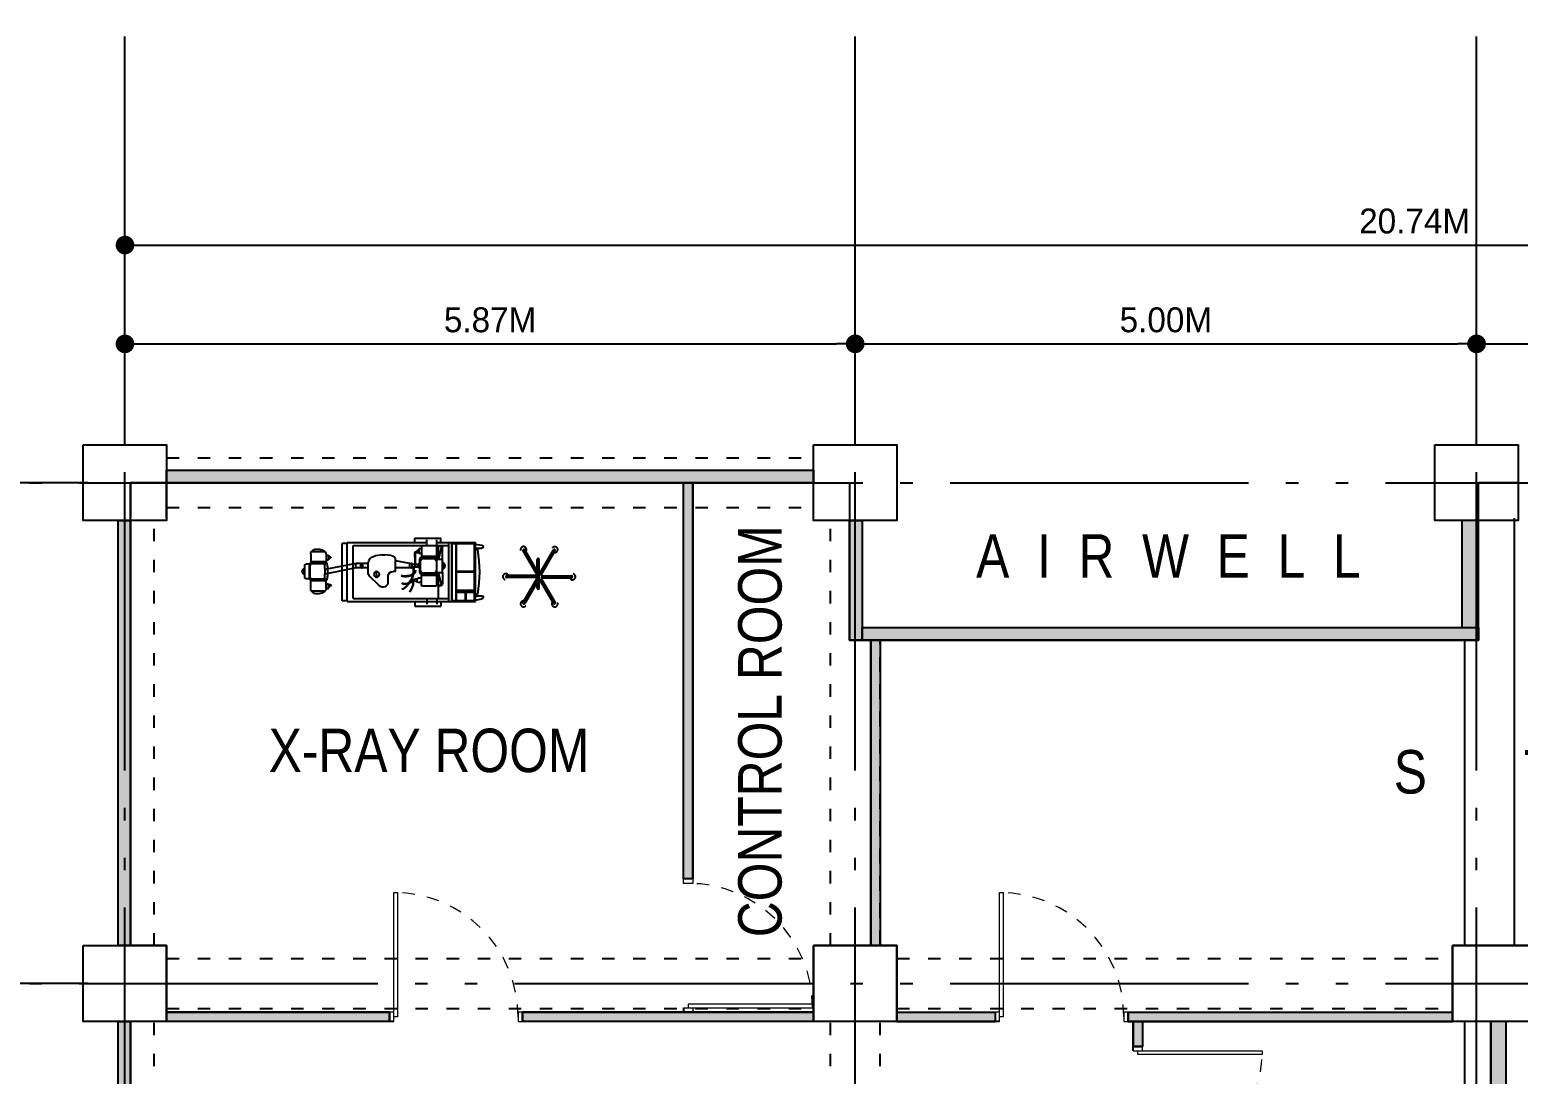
# Model space of a CAD drawing. Header units: metres. Extents: x 1770 to 2101, y 1850 to 1943.
# Drawn here: x 1782.74 to 1794.7, y 1890.63 to 1899.02 of the extents above; entities that cross this region are included whole.
import ezdxf

# ---------------------------------------------------------------- set-up
doc = ezdxf.new("R2010")
doc.units = ezdxf.units.M
for name, pattern in [('ACAD_ISO02W100', [15, 12, -3]), ('ACAD_ISO05W100', [33, 24, -3, 0, -3, 0, -3]), ('ACAD_ISO07W100', [3, 0, -3]), ('DASHED2', [0.375, 0.25, -0.125]), ('DOT2', [0.125, 0, -0.125])]:
    doc.linetypes.add(name, pattern=pattern)
for name, color, linetype in [('AR-DIM 1', 7, 'Continuous'), ('COLUMN AND BEAMS', 160, 'Continuous'), ('furn', 7, 'Continuous'), ('LOLLIPOP', 80, 'ACAD_ISO05W100'), ('WALLS', 30, 'Continuous')]:
    doc.layers.add(name, color=color, linetype=linetype)
doc.layers.add('DOOR', color=210, linetype='Continuous', lineweight=15)
doc.styles.get("Standard").update_dxf_attribs({"font": 'arial.ttf'})
doc.styles.add('style2', font='bahnschrift.ttf')
doc.dimstyles.new('Copy of 100', dxfattribs={"dimtxt": 0.2, "dimasz": 0.15, "dimexe": 0.18, "dimexo": 0.3, "dimgap": 0.09, "dimtad": 1, "dimzin": 0, "dimdsep": 46, "dimtxsty": 'style2', "dimblk": 'DOT', "dimcen": 0.09, "dimclrd": 256, "dimclre": 256, "dimclrt": 256, "dimadec": 0, "dimazin": 0, "dimtfac": 1, "dimtofl": 0, "dimtmove": 0, "dimatfit": 3, "dimldrblk": 'OBLIQUE', "dimfxl": 1, "dimtolj": 1, "dimtzin": 0, "dimarcsym": 0})

# ---------------------------------------------------------------- blocks, each defined once
blk = doc.blocks.new('H-XR10')
for p, q in [((-0.649, 0.302), (-0.649, 0.342)), ((-0.649, 0.342), (-0.389, 0.342)), ((-0.529, 0.267), (-0.529, 0.322)), ((-0.429, 0.267), (-0.429, 0.322)), ((-0.389, 0.302), (-0.389, 0.342)), ((-1.378, 0.288), (-1.378, -0.288)), ((-1.328, 0.297), (-1.328, -0.297)), ((-1.328, 0.297), (-0.039, 0.297)), ((-1.268, 0.267), (-1.268, -0.267)), ((-1.268, 0.267), (-0.308, 0.267)), ((-0.412, 0.267), (-0.412, 0.003)), ((-0.308, 0.297), (-0.308, -0.297)), ((-0.278, 0.297), (-0.278, -0.297)), ((-0.273, 0.286), (-0.273, -0.286)), ((-0.273, 0.286), (-0.235, 0.286)), ((-0.235, 0.286), (-0.235, -0.286)), ((-0.231, 0.286), (-0.143, 0.286)), ((-0.231, 0.286), (-0.231, 0.181)), ((-0.231, 0.202), (-0.231, -0.001)), ((-0.231, 0.202), (-0.049, 0.202)), ((-0.231, 0.181), (-0.143, 0.181)), ((-0.143, 0.181), (-0.143, 0.286)), ((-0.137, 0.181), (-0.137, 0.286)), ((-0.137, 0.286), (-0.049, 0.286)), ((-0.137, 0.181), (-0.049, 0.181)), ((-0.049, 0.286), (-0.049, 0.181)), ((-0.049, 0.202), (-0.049, -0.001)), ((-0.039, 0.297), (-0.039, -0.297)), ((-0.039, 0.281), (0.023, 0.269)), ((-0.039, 0.239), (0.023, 0.239)), ((-0.02, 0.225), (-0.039, 0.225)), ((-1.118, 0.005), (-1.118, -0.086)), ((-1.008, 0.136), (-1.103, 0.042)), ((-1.03, 0.051), (-1.035, -0.005)), ((-0.919, 0.046), (-0.919, 0.1)), ((-0.627, 0.1), (-0.663, 0.088)), ((-0.627, 0.067), (-0.663, 0.079)), ((-0.627, 0.096), (-0.627, 0.071)), ((-0.583, 0.106), (-0.617, 0.106)), ((-0.583, 0.061), (-0.617, 0.061)), ((-0.592, 0.007), (-0.6, 0.007)), ((-0.6, 0.007), (-0.6, -0.134)), ((-0.592, 0.022), (-0.592, 0.007)), ((-0.592, 0.022), (-0.422, 0.022)), ((-0.592, 0.008), (-0.422, 0.008)), ((-0.583, 0.13), (-0.583, 0.042)), ((-0.573, 0.14), (-0.439, 0.14)), ((-0.573, 0.032), (-0.429, 0.032)), ((-0.573, 0.032), (-0.573, 0.022)), ((-0.429, 0.13), (-0.429, 0.022)), ((-0.429, 0.008), (-0.429, -0.135)), ((-0.429, 0.003), (-0.37, 0.003)), ((-0.412, 0.139), (-0.396, 0.139)), ((-0.412, 0.135), (-0.396, 0.135)), ((-0.383, 0.115), (-0.412, 0.003)), ((-0.37, 0.003), (-0.37, 0.12)), ((-0.37, 0.003), (-0.37, -0.247)), ((-1.118, -0.041), (-1.17, -0.041)), ((-1.118, -0.086), (-1.17, -0.086)), ((-0.843, -0.006), (-0.867, -0.006)), ((-0.843, -0.006), (-0.843, -0.115)), ((-0.7, -0.041), (-0.843, -0.041)), ((-0.7, -0.086), (-0.843, -0.114)), ((-0.7, -0.04), (-0.7, -0.086)), ((-0.675, -0.04), (-0.675, -0.086)), ((-0.65, -0.05), (-0.675, -0.05)), ((-0.65, -0.077), (-0.675, -0.077)), ((-0.615, -0.05), (-0.644, -0.05)), ((-0.615, -0.077), (-0.644, -0.077)), ((-0.6, -0.044), (-0.615, -0.044)), ((-0.615, -0.044), (-0.615, -0.082)), ((-0.6, -0.082), (-0.615, -0.082)), ((-0.592, -0.134), (-0.6, -0.134)), ((-0.592, -0.008), (-0.592, -0.118)), ((-0.592, -0.134), (-0.592, -0.148)), ((-0.592, -0.135), (-0.422, -0.135)), ((-0.592, -0.148), (-0.422, -0.148)), ((-0.573, -0.159), (-0.573, -0.148)), ((-0.429, -0.129), (-0.37, -0.129)), ((-0.429, -0.148), (-0.429, -0.267)), ((-0.412, -0.129), (-0.412, -0.267)), ((-0.383, -0.242), (-0.412, -0.129)), ((-0.348, -0.056), (-0.344, -0.056)), ((-0.348, -0.071), (-0.344, -0.071)), ((-0.344, -0.056), (-0.344, -0.071)), ((-0.231, -0.001), (-0.049, -0.001)), ((-0.231, -0.009), (-0.049, -0.009)), ((-0.231, -0.009), (-0.231, -0.286)), ((-0.049, -0.009), (-0.049, -0.286)), ((-1.328, -0.288), (-1.378, -0.288)), ((-1.328, -0.297), (-0.529, -0.297)), ((-1.268, -0.267), (-0.308, -0.267)), ((-0.972, -0.172), (-1.048, -0.164)), ((-0.885, -0.166), (-0.952, -0.172)), ((-0.644, -0.201), (-0.651, -0.19)), ((-0.635, -0.194), (-0.644, -0.186)), ((-0.607, -0.226), (-0.644, -0.201)), ((-0.607, -0.194), (-0.635, -0.194)), ((-0.607, -0.233), (-0.607, -0.187)), ((-0.583, -0.187), (-0.607, -0.187)), ((-0.583, -0.233), (-0.607, -0.233)), ((-0.583, -0.267), (-0.583, -0.159)), ((-0.583, -0.159), (-0.429, -0.159)), ((-0.529, -0.267), (-0.529, -0.322)), ((-0.429, -0.267), (-0.429, -0.322)), ((-0.429, -0.297), (-0.039, -0.297)), ((-0.412, -0.262), (-0.396, -0.262)), ((-0.412, -0.266), (-0.396, -0.266)), ((-0.273, -0.286), (-0.235, -0.286)), ((-0.231, -0.286), (-0.049, -0.286)), ((-0.02, -0.225), (-0.039, -0.225)), ((-0.039, -0.239), (0.023, -0.239)), ((-0.039, -0.281), (0.023, -0.269)), ((-0.649, -0.302), (-0.649, -0.342)), ((-0.649, -0.342), (-0.389, -0.342)), ((-0.389, -0.302), (-0.389, -0.342))]:
    blk.add_line(p, q)
at = {"color": 9, "linetype": 'DASHED2', "ltscale": 20}
for p, q in [((-1.695, 0.166), (-1.695, 0.079)), ((-1.551, 0.191), (-1.688, 0.191)), ((-1.541, 0.164), (-1.517, 0.164)), ((-1.541, 0.16), (-1.541, 0.089)), ((-1.517, 0.164), (-1.517, 0.118)), ((-1.517, 0.156), (-1.497, 0.142)), ((-1.776, 0.001), (-1.78, 0.001)), ((-1.754, 0.057), (-1.754, -0.069)), ((-1.702, 0.067), (-1.744, 0.067)), ((-1.532, 0.079), (-1.702, 0.079)), ((-1.532, 0.072), (-1.702, 0.072)), ((-1.541, 0.089), (-1.695, 0.089)), ((-1.238, -0.041), (-1.554, 0.021)), ((-1.551, 0.089), (-1.551, 0.079)), ((-1.541, 0.118), (-1.517, 0.118)), ((-1.517, 0.124), (-1.502, 0.124)), ((-1.776, -0.014), (-1.78, -0.014)), ((-1.702, -0.079), (-1.744, -0.079)), ((-1.532, -0.084), (-1.702, -0.084)), ((-1.532, -0.091), (-1.702, -0.091)), ((-1.695, -0.178), (-1.695, -0.091)), ((-1.541, -0.101), (-1.695, -0.101)), ((-1.238, -0.086), (-1.554, -0.024)), ((-1.551, -0.101), (-1.551, -0.091)), ((-1.541, -0.172), (-1.541, -0.101)), ((-1.541, -0.124), (-1.517, -0.124)), ((-1.517, -0.169), (-1.517, -0.124)), ((-1.517, -0.13), (-1.496, -0.142)), ((-1.551, -0.203), (-1.688, -0.203)), ((-1.541, -0.169), (-1.517, -0.169)), ((-1.517, -0.163), (-1.496, -0.151))]:
    blk.add_line(p, q, dxfattribs=at)
at = {"ltscale": 20}
for p, q in [((-1.328, 0.288), (-1.378, 0.288)), ((-1.238, -0.041), (-1.243, -0.063)), ((-1.243, -0.063), (-1.238, -0.086)), ((-1.193, -0.041), (-1.238, -0.041)), ((-1.193, -0.086), (-1.238, -0.086)), ((-1.193, -0.04), (-1.193, -0.086)), ((-1.17, -0.04), (-1.17, -0.086))]:
    blk.add_line(p, q, dxfattribs=at)
at = {"color": 9, "linetype": 'DASHED2', "ltscale": 0.1}
blk.add_line((-1.78, 0.001), (-1.78, -0.014), dxfattribs=at)
at = {"linetype": 'DOT2', "ltscale": 10}
blk.add_lwpolyline([(-0.651, -0.189, 0.00335), (-0.65, -0.017, 0.289016), (-0.667, 0.018, 0.346003), (-0.855, -0.003, 0.233332)], format="xyb", dxfattribs=at)
for points in [[(-0.663, 0.088, 0.151654), (-0.664, 0.088, 0.106973), (-0.665, 0.087, 0.074588), (-0.666, 0.085, 0.06125), (-0.666, 0.083, 0.06125), (-0.666, 0.082, 0.074588), (-0.665, 0.08, 0.106973), (-0.664, 0.079, 0.151654), (-0.663, 0.079, 0.151654)], [(-0.644, -0.186, 0.200553), (-0.645, -0.186, 0.09802), (-0.646, -0.186, 0.055163), (-0.647, -0.186, 0.041981), (-0.648, -0.187, 0.041981), (-0.65, -0.188, 0.055163), (-0.651, -0.188, 0.09802), (-0.651, -0.189, 0.200553), (-0.651, -0.19, 0.200553)], [(-0.651, -0.19, 0.029651), (-0.651, -0.19, 0.09802)]]:
    blk.add_lwpolyline(points, format="xyb")
at = {"color": 9, "linetype": 'DASHED2', "ltscale": 20}
blk.add_lwpolyline([(-1.496, -0.142, -0.151654), (-1.495, -0.142, -0.106973), (-1.494, -0.143, -0.074588), (-1.494, -0.145, -0.06125), (-1.494, -0.147, -0.06125), (-1.494, -0.148, -0.074588), (-1.494, -0.15, -0.106973), (-1.495, -0.151, -0.151654), (-1.496, -0.151, -0.151654)], format="xyb", dxfattribs=at)
for centre, radius in [((-1.033, 0.023), 0.0277), ((-0.592, -0.001), 0.00772), ((-0.437, -0.001), 0.00772), ((-0.592, -0.126), 0.00772), ((-0.437, -0.126), 0.00772), ((-0.357, -0.063), 0.00424)]:
    blk.add_circle(centre, radius)
blk.add_circle((-1.767, -0.005), 0.00424, dxfattribs=at)
for centre, radius, start, end in [((-1.643, 0.166), 0.052, 97.0638, 180), ((-1.63, 0.063), 0.156, 69.3283, 97.0638), ((-1.593, 0.16), 0.052, 0, 69.3283), ((-1.739, -0.006), 0.0384, 113.8547, 246.1453), ((-1.744, 0.057), 0.01, 90, 180), ((-1.196, -0.006), 0.513, 170.3428, 189.6572), ((-1.196, -0.006), 0.506, 170.3428, 189.6572), ((-2.06, -0.006), 0.506, 350.3428, 9.6572), ((-2.039, -0.006), 0.513, 350.3428, 9.6572), ((-1.502, 0.134), 0.01, 270, 56.0629), ((-1.744, -0.069), 0.01, 180, 270), ((-1.643, -0.178), 0.052, 180, 262.9362), ((-1.63, -0.075), 0.156, 262.9362, 290.6717), ((-1.593, -0.172), 0.052, 290.6717, 0)]:
    blk.add_arc(centre, radius, start, end, dxfattribs=at)
at = {"linetype": 'DOT2', "ltscale": 10}
for centre, radius, start, end in [((-0.854, 0.087), 0.191, 0.2301, 176.1346), ((-0.851, 0.088), 0.185, 358.6909, 173.2949), ((-0.889, -0.016), 0.22, 27.0825, 127.7216), ((-0.891, -0.018), 0.227, 26.7873, 124.1037), ((-0.749, 0.007), 0.115, 43.579, 186.8548), ((-0.747, 0.009), 0.109, 41.1633, 188.2103), ((-0.747, -0.112), 0.159, 58.4399, 132.9817), ((-0.903, -0.031), 0.239, 14.323, 28.8379), ((-0.903, -0.031), 0.245, 12.9779, 28.2807), ((-0.903, -0.031), 0.239, 355.6029, 12.3678), ((-0.686, -0.013), 0.0426, 353.9593, 58.4399), ((-0.903, -0.031), 0.245, 355.6029, 10.9198), ((-12.847, -0.007), 12.203, 359.1596, 359.9503)]:
    blk.add_arc(centre, radius, start, end, dxfattribs=at)
for centre, radius, start, end in [((-0.971, 0.1), 0.052, 0, 135.1245), ((-1.291, 0), 1.291, 349.9655, 10.0345), ((0.023, 0.254), 0.015, 270, 90), ((-1.066, 0.005), 0.052, 135.1245, 180), ((-0.867, 0.046), 0.052, 180, 270), ((-0.617, 0.096), 0.01, 90, 180), ((-0.617, 0.071), 0.01, 180, 270), ((-0.573, 0.13), 0.01, 90, 180), ((-0.573, 0.042), 0.01, 180, 270), ((-0.439, 0.13), 0.01, 0, 90), ((-0.427, 0.015), 0.00851, 306.8699, 53.1301), ((-0.399, 0.119), 0.0166, 347.2917, 80.582), ((-0.396, 0.113), 0.0268, 16.031, 90.2442), ((-1.032, -0.079), 0.0865, 184.4576, 259.185), ((-0.895, -0.115), 0.052, 281.2633, 0), ((-0.687, -0.064), 0.0264, 61.9275, 118.0725), ((-0.687, -0.063), 0.0264, 241.9275, 298.0725), ((-0.427, -0.142), 0.00851, 306.8699, 53.1301), ((-0.386, -0.063), 0.0384, 293.8547, 66.1453), ((-0.962, -0.121), 0.052, 258.338, 281.2633), ((-0.399, -0.246), 0.0166, 279.418, 12.7083), ((-0.396, -0.239), 0.0268, 269.7558, 343.969), ((0.023, -0.254), 0.015, 270, 90)]:
    blk.add_arc(centre, radius, start, end)
at = {"ltscale": 20}
for centre, start, end in [((-1.182, -0.062), 60.709, 119.291), ((-1.182, -0.065), 240.709, 299.291)]:
    blk.add_arc(centre, 0.0243, start, end, dxfattribs=at)
blk = doc.blocks.new('HG-HF42')
for p, q in [((-0.021, 0.019), (-0.161, 0.261)), ((-0.004, 0.028), (-0.144, 0.271)), ((0.02, 0.055), (0.145, 0.271)), ((0.022, 0.018), (0.162, 0.261)), ((-0.026, 0.011), (-0.327, 0.011)), ((0, 0.116), (0, -0.172)), ((0.02, 0.116), (0.02, -0.172)), ((0.026, 0.01), (0.327, 0.01)), ((-0.026, -0.009), (-0.327, -0.009)), ((-0.022, -0.016), (-0.162, -0.259)), ((-0.005, -0.027), (-0.145, -0.269)), ((0.02, -0.055), (0.144, -0.27)), ((0.021, -0.017), (0.161, -0.26)), ((0.026, -0.01), (0.327, -0.01))]:
    blk.add_line(p, q)
at = {"color": 9, "linetype": 'DOT2', "ltscale": 0.01}
for p, q in [((0, 0.086), (0.02, 0.086)), ((0, 0.085), (0.02, 0.085)), ((0, -0.141), (0.02, -0.141)), ((0, -0.142), (0.02, -0.142))]:
    blk.add_line(p, q, dxfattribs=at)
for centre, start, end in [((-0.157, 0.273), 319.4712, 280.5288), ((0.157, 0.273), 259.4712, 220.5288), ((-0.335, 0.001), 19.4712, 340.5288), ((0.335, 0), 199.4712, 160.5288), ((-0.157, -0.271), 79.4712, 40.5288), ((0.157, -0.272), 139.4712, 100.5288)]:
    blk.add_arc(centre, 0.03, start, end, dxfattribs=at)
for centre, radius, start, end in [((-0.155, 0.265), 0.008, 120.3733, 210), ((0.001, 0), 0.315, 119.6267, 120.3733), ((-0.151, 0.267), 0.008, 30, 119.6267), ((0.152, 0.267), 0.008, 60.3733, 150), ((0, 0), 0.315, 59.6267, 60.3733), ((0.155, 0.265), 0.008, 330, 59.6267), ((-0.327, 0.003), 0.008, 90, 179.6267), ((-0.02, 0.001), 0.315, 179.6267, 180.3733), ((-0.026, 0.016), 0.005, 270, 30), ((0, 0.031), 0.005, 210, 265.2425), ((0.01, 0.116), 0.01, 0, 180), ((0.026, 0.015), 0.005, 150, 270), ((0.327, 0.002), 0.008, 0.3733, 90), ((0.02, 0), 0.315, 359.6267, 0.3733), ((-0.327, -0.001), 0.008, 180.3733, 270), ((-0.026, -0.014), 0.005, 330, 90), ((0, -0.029), 0.005, 85.2425, 150), ((0.026, -0.015), 0.005, 90, 210), ((0.327, -0.002), 0.008, 270, 359.6267), ((-0.155, -0.263), 0.008, 150, 239.6267), ((0, 0.002), 0.315, 239.6267, 240.3733), ((-0.152, -0.265), 0.008, 240.3733, 330), ((0.01, -0.172), 0.01, 180, 0), ((0.151, -0.266), 0.008, 210, 299.6267), ((-0.001, 0.001), 0.315, 299.6267, 300.3733), ((0.155, -0.264), 0.008, 300.3733, 30)]:
    blk.add_arc(centre, radius, start, end)
blk = doc.blocks.new('_Dot')
at = {"color": 0, "linetype": 'ByBlock', "lineweight": -2}
blk.add_line((-0.5, 0), (-1, 0), dxfattribs=at)
at = {"color": 0, "linetype": 'ByBlock', "const_width": 0.5}
blk.add_lwpolyline([(-0.25, 0, 1), (0.25, 0, 1)], format="xyb", close=True, dxfattribs=at)
blk = doc.blocks.new('*D11')
at = {"layer": 'AR-DIM 1', "lineweight": -2, "ltscale": 0.1, "transparency": 16777216}
for p, q in [((1783.505, 1895.681), (1783.505, 1896.677)), ((1789.375, 1895.681), (1789.375, 1896.677)), ((1783.655, 1896.497), (1789.225, 1896.497))]:
    blk.add_line(p, q, dxfattribs=at)
at = {"layer": 'Defpoints', "color": 0, "ltscale": 0.1, "transparency": 16777216}
for p in [(1789.375, 1896.497), (1783.505, 1895.381), (1789.375, 1895.381)]:
    blk.add_point(p, dxfattribs=at)
at = {"layer": 'AR-DIM 1', "lineweight": -2, "ltscale": 0.1, "transparency": 16777216, "xscale": 0.15, "yscale": 0.15, "zscale": 0.15, "rotation": 180}
blk.add_blockref('_Dot', (1783.505, 1896.497), dxfattribs=at)
at = {"layer": 'AR-DIM 1', "lineweight": -2, "ltscale": 0.1, "transparency": 16777216, "xscale": 0.15, "yscale": 0.15, "zscale": 0.15}
blk.add_blockref('_Dot', (1789.375, 1896.497), dxfattribs=at)
at = {"layer": 'AR-DIM 1', "ltscale": 0.1, "transparency": 16777216, "insert": (1786.44, 1896.689), "char_height": 0.2, "attachment_point": 5, "style": 'style2'}
blk.add_mtext('\\A1;5.87M', dxfattribs=at)
blk = doc.blocks.new('_Oblique')
at = {"color": 0, "linetype": 'ByBlock', "lineweight": -2}
blk.add_line((-0.5, -0.5), (0.5, 0.5), dxfattribs=at)
blk = doc.blocks.new('*D12')
at = {"layer": 'AR-DIM 1', "lineweight": -2, "ltscale": 0.1, "transparency": 16777216}
for p, q in [((1789.375, 1895.681), (1789.375, 1896.677)), ((1794.37, 1895.681), (1794.37, 1896.677)), ((1789.525, 1896.497), (1794.22, 1896.497))]:
    blk.add_line(p, q, dxfattribs=at)
at = {"layer": 'Defpoints', "color": 0, "ltscale": 0.1, "transparency": 16777216}
for p in [(1794.37, 1896.497), (1789.375, 1895.381), (1794.37, 1895.381)]:
    blk.add_point(p, dxfattribs=at)
at = {"layer": 'AR-DIM 1', "lineweight": -2, "ltscale": 0.1, "transparency": 16777216, "xscale": 0.15, "yscale": 0.15, "zscale": 0.15, "rotation": 180}
blk.add_blockref('_Dot', (1789.375, 1896.497), dxfattribs=at)
at = {"layer": 'AR-DIM 1', "lineweight": -2, "ltscale": 0.1, "transparency": 16777216, "xscale": 0.15, "yscale": 0.15, "zscale": 0.15}
blk.add_blockref('_Dot', (1794.37, 1896.497), dxfattribs=at)
at = {"layer": 'AR-DIM 1', "ltscale": 0.1, "transparency": 16777216, "insert": (1791.872, 1896.689), "char_height": 0.2, "attachment_point": 5, "style": 'style2'}
blk.add_mtext('\\A1;5.00M', dxfattribs=at)
blk = doc.blocks.new('*D13')
at = {"layer": 'AR-DIM 1', "lineweight": -2, "ltscale": 0.1, "transparency": 16777216}
for p, q in [((1794.37, 1895.681), (1794.37, 1896.677)), ((1798.415, 1895.681), (1798.415, 1896.677)), ((1794.52, 1896.497), (1798.265, 1896.497))]:
    blk.add_line(p, q, dxfattribs=at)
at = {"layer": 'Defpoints', "color": 0, "ltscale": 0.1, "transparency": 16777216}
for p in [(1798.415, 1896.497), (1794.37, 1895.381), (1798.415, 1895.381)]:
    blk.add_point(p, dxfattribs=at)
at = {"layer": 'AR-DIM 1', "lineweight": -2, "ltscale": 0.1, "transparency": 16777216, "xscale": 0.15, "yscale": 0.15, "zscale": 0.15, "rotation": 180}
blk.add_blockref('_Dot', (1794.37, 1896.497), dxfattribs=at)
at = {"layer": 'AR-DIM 1', "lineweight": -2, "ltscale": 0.1, "transparency": 16777216, "xscale": 0.15, "yscale": 0.15, "zscale": 0.15}
blk.add_blockref('_Dot', (1798.415, 1896.497), dxfattribs=at)
at = {"layer": 'AR-DIM 1', "ltscale": 0.1, "transparency": 16777216, "insert": (1796.392, 1896.689), "char_height": 0.2, "attachment_point": 5, "style": 'style2'}
blk.add_mtext('\\A1;4.05M', dxfattribs=at)
blk = doc.blocks.new('*D15')
at = {"layer": 'AR-DIM 1', "lineweight": -2, "ltscale": 0.1, "transparency": 16777216}
for p, q in [((1783.505, 1895.681), (1783.505, 1897.471)), ((1804.24, 1895.681), (1804.24, 1897.471)), ((1783.655, 1897.291), (1804.09, 1897.291))]:
    blk.add_line(p, q, dxfattribs=at)
at = {"layer": 'Defpoints', "color": 0, "ltscale": 0.1, "transparency": 16777216}
for p in [(1804.24, 1897.291), (1783.505, 1895.381), (1804.24, 1895.381)]:
    blk.add_point(p, dxfattribs=at)
at = {"layer": 'AR-DIM 1', "lineweight": -2, "ltscale": 0.1, "transparency": 16777216, "xscale": 0.15, "yscale": 0.15, "zscale": 0.15, "rotation": 180}
blk.add_blockref('_Dot', (1783.505, 1897.291), dxfattribs=at)
at = {"layer": 'AR-DIM 1', "lineweight": -2, "ltscale": 0.1, "transparency": 16777216, "xscale": 0.15, "yscale": 0.15, "zscale": 0.15}
blk.add_blockref('_Dot', (1804.24, 1897.291), dxfattribs=at)
at = {"layer": 'AR-DIM 1', "ltscale": 0.1, "transparency": 16777216, "insert": (1793.872, 1897.483), "char_height": 0.2, "attachment_point": 5, "style": 'style2'}
blk.add_mtext('\\A1;20.74M', dxfattribs=at)
blk = doc.blocks.new('*D16')
at = {"layer": 'AR-DIM 1', "lineweight": -2, "ltscale": 0.1, "transparency": 16777216}
for p, q in [((1783.205, 1895.381), (1782.091, 1895.381)), ((1782.271, 1895.231), (1782.271, 1891.506)), ((1783.205, 1891.356), (1782.091, 1891.356))]:
    blk.add_line(p, q, dxfattribs=at)
at = {"layer": 'Defpoints', "color": 0, "ltscale": 0.1, "transparency": 16777216}
for p in [(1783.505, 1895.381), (1782.271, 1891.356), (1783.505, 1891.356)]:
    blk.add_point(p, dxfattribs=at)
at = {"layer": 'AR-DIM 1', "lineweight": -2, "ltscale": 0.1, "transparency": 16777216, "xscale": 0.15, "yscale": 0.15, "zscale": 0.15}
for p, rotation in [((1782.271, 1895.381), 90), ((1782.271, 1891.356), 270)]:
    blk.add_blockref('_Dot', p, dxfattribs=dict(at, rotation=rotation))
at = {"layer": 'AR-DIM 1', "ltscale": 0.1, "transparency": 16777216, "insert": (1782.079, 1893.368), "char_height": 0.2, "attachment_point": 5, "rotation": 90, "style": 'style2'}
blk.add_mtext('\\A1;4.03M', dxfattribs=at)
blk = doc.blocks.new('*D17')
at = {"layer": 'AR-DIM 1', "lineweight": -2, "ltscale": 0.1, "transparency": 16777216}
for p, q in [((1783.205, 1891.356), (1782.091, 1891.356)), ((1782.271, 1891.206), (1782.271, 1887.551)), ((1783.205, 1887.401), (1782.091, 1887.401))]:
    blk.add_line(p, q, dxfattribs=at)
at = {"layer": 'Defpoints', "color": 0, "ltscale": 0.1, "transparency": 16777216}
for p in [(1783.505, 1891.356), (1782.271, 1887.401), (1783.505, 1887.401)]:
    blk.add_point(p, dxfattribs=at)
at = {"layer": 'AR-DIM 1', "lineweight": -2, "ltscale": 0.1, "transparency": 16777216, "xscale": 0.15, "yscale": 0.15, "zscale": 0.15}
for p, rotation in [((1782.271, 1891.356), 90), ((1782.271, 1887.401), 270)]:
    blk.add_blockref('_Dot', p, dxfattribs=dict(at, rotation=rotation))
at = {"layer": 'AR-DIM 1', "ltscale": 0.1, "transparency": 16777216, "insert": (1782.079, 1889.378), "char_height": 0.2, "attachment_point": 5, "rotation": 90, "style": 'style2'}
blk.add_mtext('\\A1;3.96M', dxfattribs=at)
blk = doc.blocks.new('*D19')
at = {"layer": 'AR-DIM 1', "lineweight": -2, "ltscale": 0.1, "transparency": 16777216}
for p, q in [((1783.15, 1895.381), (1781.384, 1895.381)), ((1781.564, 1886.371), (1781.564, 1895.231)), ((1783.15, 1886.221), (1781.384, 1886.221))]:
    blk.add_line(p, q, dxfattribs=at)
at = {"layer": 'Defpoints', "color": 0, "ltscale": 0.1, "transparency": 16777216}
for p in [(1781.564, 1895.381), (1783.45, 1895.381), (1783.45, 1886.221)]:
    blk.add_point(p, dxfattribs=at)
at = {"layer": 'AR-DIM 1', "lineweight": -2, "ltscale": 0.1, "transparency": 16777216, "xscale": 0.15, "yscale": 0.15, "zscale": 0.15}
for p, rotation in [((1781.564, 1895.381), 90), ((1781.564, 1886.221), 270)]:
    blk.add_blockref('_Dot', p, dxfattribs=dict(at, rotation=rotation))
at = {"layer": 'AR-DIM 1', "ltscale": 0.1, "transparency": 16777216, "insert": (1781.372, 1890.801), "char_height": 0.2, "attachment_point": 5, "rotation": 90, "style": 'style2'}
blk.add_mtext('\\A1;9.16M', dxfattribs=at)

msp = doc.modelspace()

# ---------------------------------------------------------------- hatches: boundary and pattern name
at = {"layer": 'WALLS', "ltscale": 0.1}
h = msp.add_hatch(color=256, dxfattribs=at)
h.dxf.hatch_style = 1
h.paths.add_polyline_path([(1789.04, 1895.481), (1783.84, 1895.481), (1783.84, 1895.381), (1789.04, 1895.381)])
h = msp.add_hatch(color=256, dxfattribs=at)
h.dxf.hatch_style = 1
h.paths.add_polyline_path([(1788.07, 1895.381), (1787.995, 1895.381), (1787.995, 1892.196), (1788.07, 1892.196)])
h = msp.add_hatch(color=256, dxfattribs=at)
h.dxf.hatch_style = 1
h.paths.add_polyline_path([(1783.505, 1895.076), (1783.45, 1895.076), (1783.45, 1891.661), (1783.505, 1891.661)])
h.paths.add_polyline_path([(1783.55, 1895.076), (1783.505, 1895.076), (1783.505, 1891.661), (1783.55, 1891.661)])
h = msp.add_hatch(color=256, dxfattribs=at)
h.dxf.hatch_style = 1
h.paths.add_polyline_path([(1789.43, 1895.076), (1789.375, 1895.076), (1789.375, 1894.116), (1789.43, 1894.116)])
h.paths.add_polyline_path([(1789.375, 1895.076), (1789.33, 1895.076), (1789.33, 1894.116), (1789.375, 1894.116)])
h = msp.add_hatch(color=256, dxfattribs=at)
h.dxf.hatch_style = 1
h.paths.add_polyline_path([(1794.37, 1895.076), (1794.251, 1895.076), (1794.251, 1894.216), (1794.37, 1894.216)])
h.paths.add_polyline_path([(1794.385, 1895.076), (1794.37, 1895.076), (1794.37, 1894.216), (1794.385, 1894.216)])
h = msp.add_hatch(color=256, dxfattribs=at)
h.dxf.hatch_style = 1
h.paths.add_polyline_path([(1794.37, 1894.216), (1789.43, 1894.216), (1789.43, 1894.116), (1794.37, 1894.116)])
h.paths.add_polyline_path([(1794.385, 1894.216), (1794.37, 1894.216), (1794.37, 1894.116), (1794.385, 1894.116)])
h = msp.add_hatch(color=256, dxfattribs=at)
h.dxf.hatch_style = 1
h.paths.add_polyline_path([(1789.575, 1894.116), (1789.5, 1894.116), (1789.5, 1891.661), (1789.575, 1891.661)])
h = msp.add_hatch(color=256, dxfattribs=at)
h.dxf.hatch_style = 1
h.paths.add_polyline_path([(1785.63, 1891.126), (1783.84, 1891.126), (1783.84, 1891.051), (1785.63, 1891.051)])
h = msp.add_hatch(color=256, dxfattribs=at)
h.dxf.hatch_style = 1
h.paths.add_polyline_path([(1789.04, 1891.126), (1786.7, 1891.126), (1786.7, 1891.051), (1789.04, 1891.051)])
h = msp.add_hatch(color=256, dxfattribs=at)
h.dxf.hatch_style = 1
h.paths.add_polyline_path([(1790.5, 1891.126), (1789.71, 1891.126), (1789.71, 1891.051), (1790.5, 1891.051)])
h = msp.add_hatch(color=256, dxfattribs=at)
h.dxf.hatch_style = 1
h.paths.add_polyline_path([(1794.175, 1891.126), (1791.57, 1891.126), (1791.57, 1891.051), (1794.175, 1891.051)])
h = msp.add_hatch(color=256, dxfattribs=at)
h.dxf.hatch_style = 1
h.paths.add_polyline_path([(1783.55, 1891.051), (1783.505, 1891.051), (1783.505, 1887.691), (1783.55, 1887.691)])
h.paths.add_polyline_path([(1783.505, 1891.051), (1783.45, 1891.051), (1783.45, 1887.691), (1783.505, 1887.691)])
h = msp.add_hatch(color=256, dxfattribs=at)
h.dxf.hatch_style = 1
h.paths.add_polyline_path([(1791.685, 1891.051), (1791.61, 1891.051), (1791.61, 1890.851), (1791.685, 1890.851)])
h = msp.add_hatch(color=256, dxfattribs=at)
h.dxf.hatch_style = 1
h.paths.add_polyline_path([(1794.607, 1891.051), (1794.485, 1891.051), (1794.485, 1887.701), (1794.607, 1887.701)])

# ---------------------------------------------------------------- linework, layer by layer
for p, q in [((1783.55, 1895.096), (1783.55, 1895.381)), ((1783.55, 1895.381), (1783.84, 1895.381)), ((1783.84, 1895.381), (1783.84, 1895.096)), ((1783.84, 1895.381), (1789.09, 1895.381)), ((1787.995, 1892.196), (1787.995, 1895.381)), ((1788.07, 1892.196), (1788.07, 1895.381)), ((1789.04, 1895.096), (1789.04, 1895.381)), ((1789.09, 1895.381), (1789.33, 1895.381)), ((1789.33, 1895.381), (1789.33, 1895.096)), ((1794.705, 1895.381), (1794.385, 1895.381)), ((1794.385, 1895.046), (1794.385, 1895.381)), ((1794.705, 1895.381), (1797.15, 1895.381)), ((1783.55, 1891.661), (1783.55, 1895.096)), ((1789.33, 1895.096), (1789.33, 1895.061)), ((1789.33, 1895.061), (1789.33, 1894.311)), ((1794.385, 1895.046), (1794.385, 1895.076)), ((1794.385, 1894.291), (1794.385, 1895.046)), ((1789.33, 1894.311), (1789.33, 1894.116)), ((1794.385, 1894.116), (1794.385, 1894.291)), ((1789.43, 1894.216), (1794.185, 1894.216)), ((1789.33, 1894.116), (1789.625, 1894.116)), ((1789.5, 1894.116), (1789.5, 1891.661)), ((1789.575, 1894.116), (1789.575, 1891.661)), ((1789.625, 1894.116), (1794.185, 1894.116)), ((1794.185, 1894.116), (1794.385, 1894.116)), ((1788.07, 1892.196), (1787.995, 1892.196)), ((1788.07, 1892.196), (1787.995, 1892.196)), ((1783.84, 1891.661), (1783.55, 1891.661)), ((1783.84, 1891.091), (1783.84, 1891.661)), ((1789.04, 1891.661), (1789.04, 1891.081)), ((1789.71, 1891.661), (1789.04, 1891.661)), ((1789.71, 1891.081), (1789.71, 1891.661)), ((1794.175, 1891.081), (1794.175, 1891.661)), ((1794.785, 1891.661), (1794.175, 1891.661)), ((1785.63, 1891.126), (1783.84, 1891.126)), ((1783.84, 1891.126), (1783.84, 1891.051)), ((1785.63, 1891.051), (1785.63, 1891.126)), ((1785.63, 1891.126), (1785.63, 1891.051)), ((1786.7, 1891.051), (1786.7, 1891.126)), ((1789.04, 1891.126), (1786.7, 1891.126)), ((1786.7, 1891.126), (1786.7, 1891.051)), ((1786.7, 1891.126), (1786.7, 1891.051)), ((1787.995, 1891.161), (1787.995, 1891.126)), ((1789.04, 1891.081), (1789.04, 1891.051)), ((1789.71, 1891.126), (1790.5, 1891.126)), ((1789.71, 1891.126), (1789.71, 1891.051)), ((1790.5, 1891.126), (1790.5, 1891.051)), ((1791.57, 1891.126), (1791.57, 1891.051)), ((1791.57, 1891.126), (1794.175, 1891.126)), ((1791.57, 1891.126), (1791.57, 1891.051)), ((1794.175, 1891.126), (1794.175, 1891.051)), ((1783.55, 1887.691), (1783.55, 1891.051)), ((1785.63, 1891.051), (1783.84, 1891.051)), ((1785.665, 1891.051), (1785.63, 1891.051)), ((1789.04, 1891.051), (1786.7, 1891.051)), ((1789.71, 1891.051), (1790.5, 1891.051)), ((1790.535, 1891.051), (1790.5, 1891.051)), ((1791.57, 1891.051), (1794.175, 1891.051)), ((1791.61, 1891.051), (1791.61, 1890.851)), ((1791.685, 1891.051), (1791.685, 1890.851)), ((1794.485, 1887.701), (1794.485, 1891.051)), ((1794.607, 1887.701), (1794.607, 1891.051)), ((1791.61, 1890.851), (1791.685, 1890.851)), ((1791.61, 1890.816), (1791.61, 1890.851))]:
    msp.add_line(p, q)
at = {"layer": 'COLUMN AND BEAMS', "linetype": 'ACAD_ISO07W100', "ltscale": 0.05}
for p, q in [((1783.84, 1895.581), (1789.04, 1895.581)), ((1783.84, 1895.181), (1789.04, 1895.181)), ((1783.74, 1891.661), (1783.74, 1895.076)), ((1789.175, 1891.661), (1789.175, 1895.076)), ((1783.84, 1891.556), (1789.04, 1891.556)), ((1789.71, 1891.556), (1794.175, 1891.556)), ((1783.84, 1891.156), (1789.04, 1891.156)), ((1789.71, 1891.156), (1794.175, 1891.156)), ((1783.74, 1887.691), (1783.74, 1891.051)), ((1789.175, 1887.691), (1789.175, 1891.051)), ((1789.575, 1887.691), (1789.575, 1891.051))]:
    msp.add_line(p, q, dxfattribs=at)
at = {"layer": 'COLUMN AND BEAMS'}
for p, q in [((1783.55, 1895.381), (1789.33, 1895.381)), ((1794.675, 1891.661), (1794.675, 1895.096)), ((1794.275, 1891.661), (1794.275, 1894.116)), ((1794.785, 1891.661), (1794.175, 1891.661)), ((1794.175, 1891.661), (1794.175, 1891.051)), ((1794.175, 1891.051), (1794.275, 1891.052)), ((1794.275, 1887.701), (1794.275, 1891.052))]:
    msp.add_line(p, q, dxfattribs=at)
at = {"layer": 'COLUMN AND BEAMS', "linetype": 'ACAD_ISO02W100', "ltscale": 0.01}
msp.add_line((1789.575, 1891.661), (1789.575, 1894.116), dxfattribs=at)
at = {"layer": 'COLUMN AND BEAMS'}
for points in [[(1783.17, 1895.686), (1783.84, 1895.686), (1783.84, 1895.076), (1783.17, 1895.076)], [(1789.04, 1895.686), (1789.71, 1895.686), (1789.71, 1895.076), (1789.04, 1895.076)], [(1794.035, 1895.686), (1794.705, 1895.686), (1794.705, 1895.076), (1794.035, 1895.076)], [(1789.04, 1895.381), (1789.33, 1895.381), (1789.33, 1895.076), (1789.04, 1895.076)], [(1783.17, 1891.661), (1783.84, 1891.661), (1783.84, 1891.051), (1783.17, 1891.051)], [(1789.04, 1891.661), (1789.71, 1891.661), (1789.71, 1891.051), (1789.04, 1891.051)], [(1794.175, 1891.661), (1794.845, 1891.661), (1794.845, 1891.051), (1794.175, 1891.051)]]:
    msp.add_lwpolyline(points, close=True, dxfattribs=at)
for points in [[(1783.84, 1895.096), (1783.84, 1895.381), (1783.55, 1895.381), (1783.55, 1895.096)], [(1783.55, 1891.661), (1783.55, 1891.661), (1783.84, 1891.661), (1783.84, 1891.051), (1783.55, 1891.051)]]:
    msp.add_lwpolyline(points, dxfattribs=at)
at = {"layer": 'DOOR', "ltscale": 0.1}
for p, q in [((1785.665, 1891.088), (1785.665, 1892.088)), ((1785.665, 1892.088), (1785.695, 1892.088)), ((1785.695, 1892.088), (1785.695, 1891.088)), ((1790.535, 1891.088), (1790.535, 1892.088)), ((1790.535, 1892.088), (1790.565, 1892.088)), ((1790.565, 1892.088), (1790.565, 1891.088)), ((1789.032, 1891.191), (1788.032, 1891.191)), ((1788.032, 1891.191), (1788.032, 1891.161)), ((1789.032, 1891.161), (1789.032, 1891.191)), ((1785.665, 1891.051), (1785.665, 1891.126)), ((1785.695, 1891.088), (1785.665, 1891.088)), ((1787.995, 1891.126), (1787.995, 1891.161)), ((1787.995, 1891.161), (1788.07, 1891.161)), ((1788.032, 1891.161), (1789.032, 1891.161)), ((1790.535, 1891.051), (1790.535, 1891.126)), ((1790.565, 1891.088), (1790.535, 1891.088)), ((1785.63, 1891.051), (1785.665, 1891.051)), ((1790.5, 1891.051), (1790.535, 1891.051)), ((1791.61, 1890.851), (1791.61, 1890.816)), ((1791.61, 1890.816), (1791.685, 1890.816)), ((1791.647, 1890.816), (1792.647, 1890.816)), ((1791.647, 1890.786), (1791.647, 1890.816)), ((1792.647, 1890.786), (1791.647, 1890.786)), ((1792.647, 1890.816), (1792.647, 1890.786))]:
    msp.add_line(p, q, dxfattribs=at)
for points in [[(1787.995, 1892.161), (1787.995, 1892.196), (1788.07, 1892.196), (1788.07, 1892.161)], [(1785.63, 1891.051), (1785.665, 1891.051), (1785.665, 1891.126), (1785.63, 1891.126)], [(1786.665, 1891.051), (1786.7, 1891.051), (1786.7, 1891.126), (1786.665, 1891.126)], [(1787.995, 1891.126), (1787.995, 1891.161), (1788.07, 1891.161), (1788.07, 1891.126)], [(1790.5, 1891.051), (1790.535, 1891.051), (1790.535, 1891.126), (1790.5, 1891.126)], [(1791.535, 1891.051), (1791.57, 1891.051), (1791.57, 1891.126), (1791.535, 1891.126)], [(1791.61, 1890.851), (1791.61, 1890.816), (1791.685, 1890.816), (1791.685, 1890.851)]]:
    msp.add_lwpolyline(points, close=True, dxfattribs=at)
at = {"layer": 'DOOR', "linetype": 'ACAD_ISO02W100', "ltscale": 0.008}
for centre, start, end in [((1788.032, 1891.161), 0, 90), ((1785.665, 1891.088), 0, 90), ((1790.535, 1891.088), 0, 90), ((1791.647, 1890.816), 270, 0)]:
    msp.add_arc(centre, 1, start, end, dxfattribs=at)
at = {"layer": 'LOLLIPOP', "ltscale": 0.1}
for p, q in [((1783.505, 1882.567), (1783.505, 1899.021)), ((1789.375, 1882.567), (1789.375, 1899.021)), ((1794.37, 1882.567), (1794.37, 1899.021)), ((1779.637, 1895.381), (1807.012, 1895.381)), ((1779.637, 1891.356), (1798.65, 1891.356))]:
    msp.add_line(p, q, dxfattribs=at)
at = {"layer": 'WALLS', "ltscale": 0.1}
for p, q in [((1783.84, 1895.481), (1789.04, 1895.481)), ((1783.84, 1895.381), (1789.04, 1895.381)), ((1783.45, 1891.661), (1783.45, 1895.076)), ((1783.55, 1891.661), (1783.55, 1895.076)), ((1789.33, 1895.076), (1789.33, 1894.116)), ((1789.43, 1895.076), (1789.43, 1894.116)), ((1783.45, 1887.691), (1783.45, 1891.051)), ((1783.55, 1887.691), (1783.55, 1891.051))]:
    msp.add_line(p, q, dxfattribs=at)
for points in [[(1783.84, 1895.481), (1789.04, 1895.481), (1789.04, 1895.381), (1783.84, 1895.381)], [(1787.995, 1895.381), (1788.07, 1895.381), (1788.07, 1892.196), (1787.995, 1892.196)], [(1783.45, 1895.076), (1783.55, 1895.076), (1783.55, 1891.661), (1783.45, 1891.661)], [(1789.33, 1895.078), (1789.43, 1895.078), (1789.43, 1894.116), (1789.33, 1894.116)], [(1794.251, 1894.216), (1794.385, 1894.216), (1794.385, 1895.076), (1794.251, 1895.076)], [(1789.43, 1894.216), (1794.385, 1894.216), (1794.385, 1894.116), (1789.43, 1894.116)], [(1789.5, 1894.116), (1789.575, 1894.116), (1789.575, 1891.661), (1789.5, 1891.661)], [(1783.84, 1891.126), (1785.63, 1891.126), (1785.63, 1891.051), (1783.84, 1891.051)], [(1786.7, 1891.126), (1789.04, 1891.126), (1789.04, 1891.051), (1786.7, 1891.051)], [(1789.71, 1891.126), (1790.5, 1891.126), (1790.5, 1891.051), (1789.71, 1891.051)], [(1791.57, 1891.126), (1794.175, 1891.126), (1794.175, 1891.051), (1791.57, 1891.051)], [(1783.45, 1891.051), (1783.55, 1891.051), (1783.55, 1887.691), (1783.45, 1887.691)], [(1791.61, 1891.051), (1791.685, 1891.051), (1791.685, 1890.851), (1791.61, 1890.851)], [(1794.485, 1887.701), (1794.607, 1887.701), (1794.607, 1891.051), (1794.485, 1891.051)]]:
    msp.add_lwpolyline(points, close=True, dxfattribs=at)

# ---------------------------------------------------------------- block references
at = {"layer": 'furn', "extrusion": (0, 0, -1), "xscale": 0.7999999999999545, "yscale": 0.7999999999999545, "zscale": -0.7999999999999998, "rotation": 180}
msp.add_blockref('H-XR10', (-1786.354, 1894.663, 0), dxfattribs=at)
at = {"layer": 'furn', "xscale": 0.7999999999999545, "yscale": 0.7999999999999545, "zscale": 0.7999999999999545, "rotation": 180}
msp.add_blockref('HG-HF42', (1786.834, 1894.626), dxfattribs=at)

# ---------------------------------------------------------------- texts
at = {"layer": 'LOLLIPOP', "ltscale": 0.1, "insert": (1788.434, 1891.728), "char_height": 0.34913, "attachment_point": 1, "rotation": 90}
msp.add_mtext_dynamic_manual_height_columns('{\\fBahnschrift Light SemiCondensed|b0|i0|c0|p34;CONTROL ROOM}', width=4.28488, gutter_width=1.746, heights=[0], dxfattribs=at)
at = {"layer": 'LOLLIPOP', "ltscale": 0.1, "char_height": 0.34913, "attachment_point": 1}
for s, width, insert in [('{\\fBahnschrift Light SemiCondensed|b0|i0|c0|p34;A  I  R  W  E  L  L}', 4.28488, (1790.347, 1894.967)), ('{\\fBahnschrift Light SemiCondensed|b0|i0|c0|p34;X-RAY ROOM}', 4.28488, (1784.66, 1893.404)), ('{\\fBahnschrift Light SemiCondensed|b0|i0|c0|p34;S       T      O     R     A     G     E}', 9.15249, (1793.704, 1893.232))]:
    msp.add_mtext_dynamic_manual_height_columns(s, width=width, gutter_width=1.746, heights=[0], dxfattribs=dict(at, insert=insert))

# ---------------------------------------------------------------- dimensions: what is measured, and where the dimension line sits
at = {"layer": 'AR-DIM 1', "ltscale": 0.1}
for base, p1, p2, override, picture, middle in [((1804.239533441, 1897.290991456), (1783.504533441, 1895.380563479), (1804.239533441, 1895.380563479), {"dimpost": 'M'}, '*D15', (1793.872033441, 1897.483054729)), ((1789.375, 1896.497), (1783.505, 1895.381), (1789.375, 1895.381), {"dimpost": 'M'}, '*D11', (1786.44, 1896.689)), ((1794.369533441, 1896.496553241), (1789.374533441, 1895.380563479), (1794.369533441, 1895.380563479), {"dimpost": 'M', "dimtmove": 1}, '*D12', (1791.872033441, 1896.688616515)), ((1798.414533441, 1896.496553241), (1794.369533441, 1895.380563479), (1798.414533441, 1895.380563479), {"dimpost": 'M', "dimtmove": 1}, '*D13', (1796.392033441, 1896.688616515))]:
    dim = msp.add_linear_dim(base=base, p1=p1, p2=p2, dimstyle='Copy of 100', override=override, dxfattribs=at)
    dim.commit()
    dim.dimension.update_dxf_attribs({"geometry": picture, "text_midpoint": middle})
for base, p1, p2, override, picture, middle in [((1781.564, 1895.381), (1783.45, 1886.221), (1783.45, 1895.381), {"dimpost": 'M'}, '*D19', (1781.372, 1890.801)), ((1782.270850533, 1891.355563479), (1783.504533441, 1895.380563479), (1783.504533441, 1891.355563479), {"dimpost": 'M'}, '*D16', (1782.078787259, 1893.368063479)), ((1782.270850533, 1887.400563479), (1783.504533441, 1891.355563479), (1783.504533441, 1887.400563479), {"dimpost": 'M', "dimtmove": 1}, '*D17', (1782.078787259, 1889.378063479))]:
    dim = msp.add_linear_dim(base=base, p1=p1, p2=p2, angle=90, dimstyle='Copy of 100', override=override, dxfattribs=at)
    dim.commit()
    dim.dimension.update_dxf_attribs({"geometry": picture, "text_midpoint": middle})

doc.saveas('drawing.dxf')
